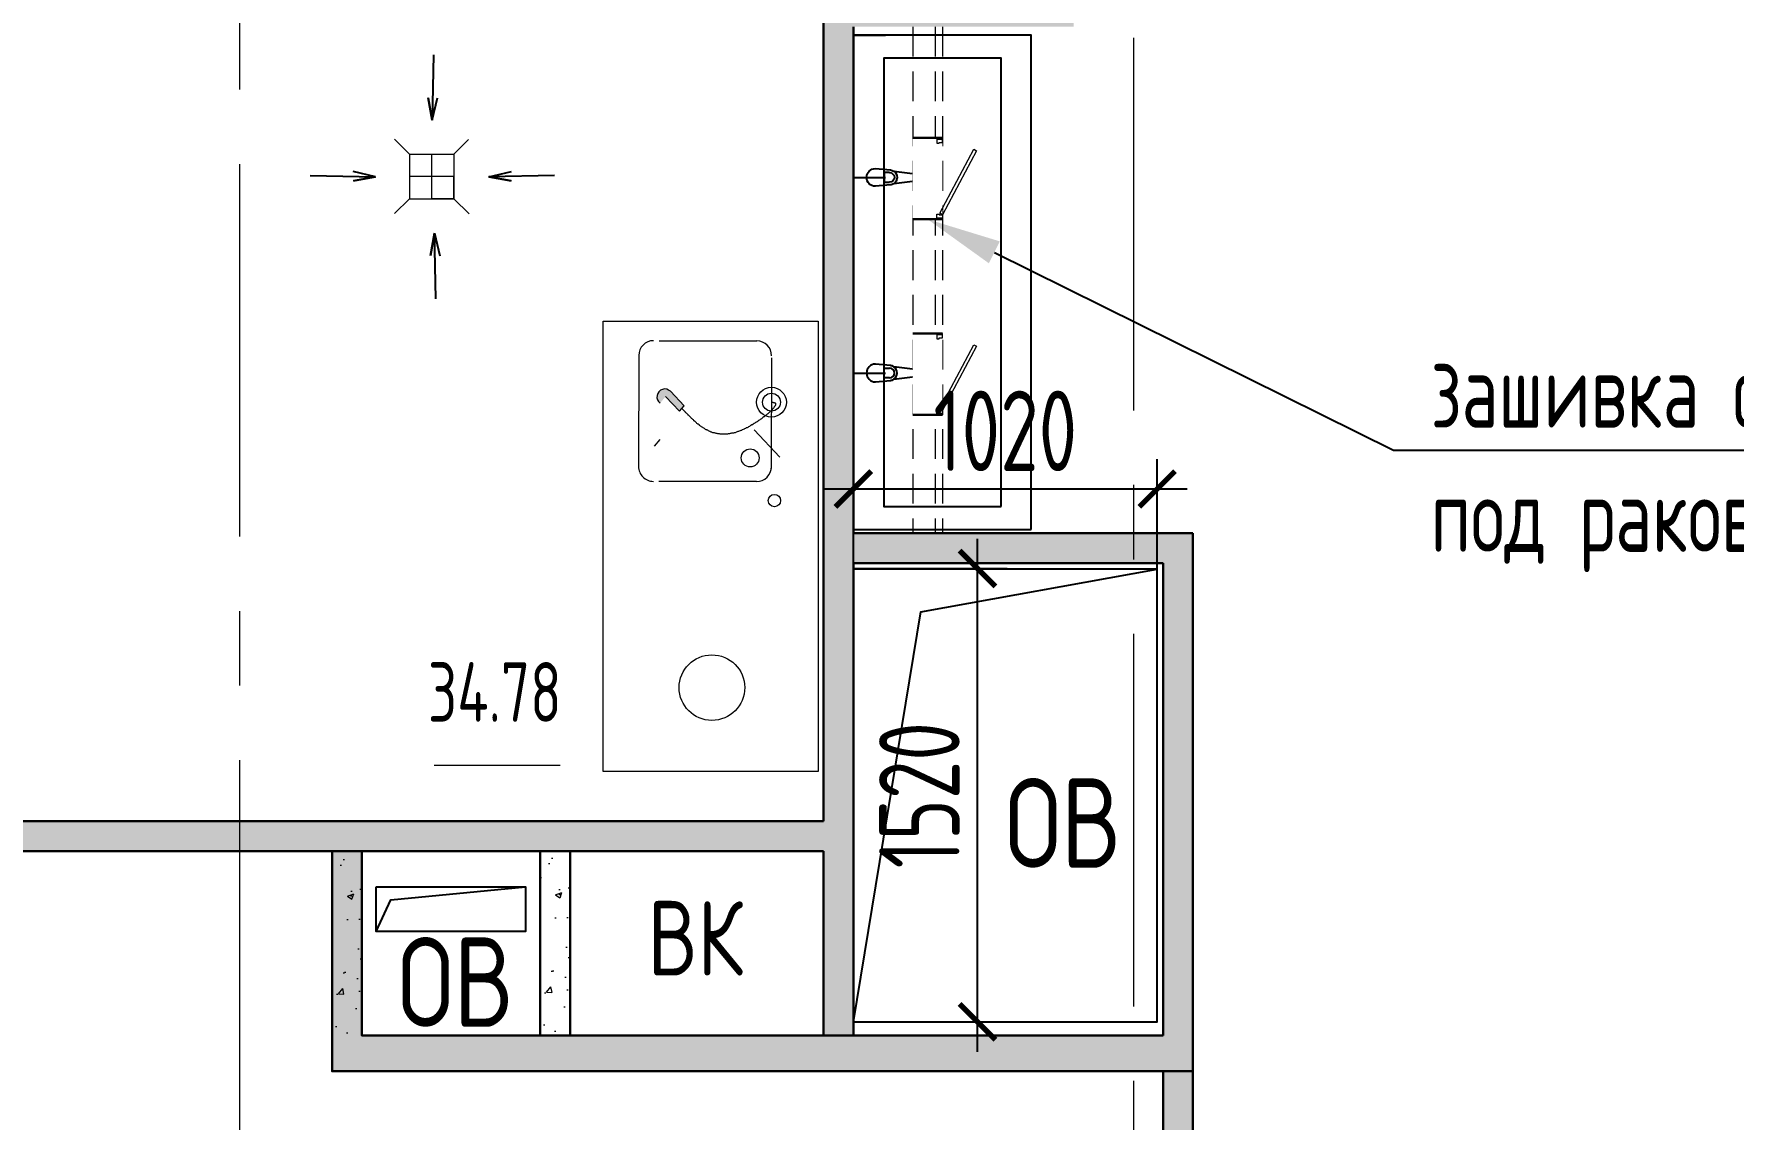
# Model space of a CAD drawing. Header units: millimetres. Extents: x -8689834 to 9420486, y 0 to 166066.
# Drawn here: x -203923 to -198222, y 108735 to 112377 of the extents above; entities that cross this region are included whole.
import ezdxf
from ezdxf import colors
from ezdxf.entities.mleader import LeaderData, LeaderLine
from ezdxf.enums import TextEntityAlignment as Align
from ezdxf.math import Vec2, Vec3

# ---------------------------------------------------------------- set-up
doc = ezdxf.new("R2010")
doc.units = ezdxf.units.MM
doc.header["$MEASUREMENT"] = 0
doc.set_wipeout_variables(frame=1)
doc.linetypes.add('ADSK_Штриховая_ш2 п1', pattern=[3, 2, -1])
doc.linetypes.add('CENTER', pattern=[2, 1.25, -0.25, 0.25, -0.25])
doc.layers.get('0').update_dxf_attribs({"color": 250, "lineweight": 9})
for name, color, linetype, lineweight in [('_АР ТЕКСТ', 250, 'Continuous', 25), ('АР_Выноски АПР', 7, 'Continuous', 5), ('АР_Двери', 175, 'Continuous', 18), ('АР_Маркер экспликации', 239, 'Continuous', 13), ('АР_Номер помещения', 1, 'Continuous', 25), ('АР_Оси', 195, 'Continuous', 9), ('АР_Отметки', 250, 'Continuous', 15), ('АР_Перегородки газоблок', 165, 'Continuous', 30), ('АР_Перегородки газоблок_Штрих', 165, 'Continuous', 5), ('АР_Помещения_площадь', 19, 'Continuous', 9), ('АР_тонкая линия', 250, 'Continuous', 0), ('ТХ_пищеблок', 30, 'Continuous', 20)]:
    doc.layers.add(name, color=color, linetype=linetype, lineweight=lineweight)
for name, color, linetype in [('АР_Отверстия', 251, 'Continuous'), ('М_проемы ОВ нч', 210, 'Continuous'), ('ТХ_ВК_оборуд.ТХ', 250, 'Continuous'), ('ТХ_ВК_трапы', 5, 'Continuous'), ('ТХ_сантехника', 253, 'Continuous')]:
    doc.layers.add(name, color=color, linetype=linetype)
doc.styles.add('ICOCPEUR', font='isocpeur.ttf')
doc.styles.add('ISOCPEUR', font='isocpeur.ttf', dxfattribs={"width": 0.7})
doc.dimstyles.new('R_100', dxfattribs={"dimtxt": 270, "dimasz": 120, "dimexe": 100, "dimexo": 0, "dimgap": 60, "dimtad": 1, "dimdec": 0, "dimrnd": 5, "dimzin": 0, "dimdsep": 46, "dimtxsty": 'ISOCPEUR', "dimblk": 'ARCHTICK', "dimcen": 0, "dimdle": 100, "dimclrd": 256, "dimclre": 256, "dimclrt": 256, "dimadec": 0, "dimazin": 0, "dimtfac": 2, "dimtdec": 0, "dimtofl": 0, "dimtmove": 1, "dimatfit": 3, "dimfxl": 1, "dimtvp": 3, "dimtolj": 1, "dimtzin": 0, "dimarcsym": 0})
pattern_1 = [(50, (0, 0), (215.17805, -18.82564), [22.5, -247.5]), (355, (0, 0), (-41.6254, 225.65764), [18, -198]), (100.45144, (17.93, -1.57), (173.55265, 206.832), [19.12206, -210.34263]), (46.1842, (0, 60), (320.1724, -49.65578), [33.75, -371.25]), (96.63564, (26.68, 55.86), (280.3986, 292.2356), [28.6831, -315.51413]), (351.18416, (0, 60), (280.3986, 292.2356), [27, -297]), (21, (30, 45), (179.07212, -120.78567), [22.5, -247.5]), (326, (30, 45), (72.9946, 217.54501), [18, -198]), (71.45144, (44.92, 34.93), (252.06671, 96.75935), [19.12206, -210.34263]), (37.5, (0, 0), (3.647957, 99.868156), [0, -195.6, 0, -201, 0, -198.75]), (7.5, (0, 0), (78.92086, 118.323514), [0, -114.6, 0, -191.1, 0, -75.75]), (327.5, (-66.9, 0), (160.14673, -6.766462), [0, -75, 0, -234, 0, -310.5]), (317.5, (-96.9, 0), (174.95585, 30.031495), [0, -97.5, 0, -155.4, 0, -220.5])]

# ---------------------------------------------------------------- blocks, each defined once
blk = doc.blocks.new('*U54')
at = {"layer": 'АР_Номер помещения', "color": 7}
blk.add_circle((-5271, -1713.5), 400, dxfattribs=at)
at = {"layer": 'АР_Помещения_площадь', "color": 7}
blk.add_line((-3059.4, -2969.3), (-3481.7, -2969.3), dxfattribs=at)
at = {"color": 7, "style": 'ISOCPEUR', "width": 0.7, "flags": 1}
blk.add_attdef('КАТЕГОРИЯ', (-499.2, -2092.2), '', height=250, dxfattribs=at)
at = {"layer": 'АР_Номер помещения', "color": 7, "style": 'ISOCPEUR', "width": 0.7}
blk.add_attdef('НОМЕР_ПОМЕЩЕНИЯ', text='', height=300, dxfattribs=at).set_placement((-5271, -1713.5), align=Align.MIDDLE_CENTER)
at = {"layer": 'АР_Помещения_площадь', "color": 7, "style": 'ISOCPEUR', "width": 0.7}
for tag, p in [('ИМЯ_ПОМЕЩЕНИЯ_001', (-194.1, 1250.5)), ('ИМЯ_ПОМЕЩЕНИЯ_002', (73.6, 1083.8))]:
    blk.add_attdef(tag, p, '', height=100, dxfattribs=at)
blk.add_attdef('ПЛОЩАДЬ_ПОМЕЩЕНИЯ', text='', height=200, dxfattribs=at).set_placement((-3054.5, -2722.8), align=Align.MIDDLE_RIGHT)
blk = doc.blocks.new('смеситель короткий')
for p, q in [((42, 21), (0, 25)), ((24.9, 13.6), (39.8, 13.6)), ((24.9, -13.6), (24.9, 13.6)), ((104.4, 11.1), (51.5, 17.7)), ((0, -25), (42, -21)), ((39.8, -13.6), (24.9, -13.6)), ((51.5, -17.7), (104.4, -11.1))]:
    blk.add_line(p, q)
for centre, major_axis, start_param, end_param in [((0, 0), (-17.7, 17.7), -0.785398, 2.356194), ((39.8, 0), (9.62, 9.62), 3.926991, 7.068583), ((40.1, 0), (-14.9, 14.9), -1.35736, -0.875625), ((40.1, 0), (14.9, 14.9), 4.498953, 6.496621), ((103, 0), (7.91, 7.91), 4.051589, 6.943986), ((40.1, 0), (14.9, 14.9), 4.017217, 4.498953)]:
    blk.add_ellipse(centre, major_axis=major_axis, ratio=1, start_param=start_param, end_param=end_param)
blk = doc.blocks.new('раковина')
at = {"layer": 'ТХ_сантехника'}
for p, q in [((968010.4, -23754), (968100, -23754)), ((968010.4, -24154), (968100, -24154)), ((968010.4, -24704), (968100, -24704))]:
    blk.add_line(p, q, dxfattribs=at)
for points in [[(968510.4, -25144), (968510.4, -23754), (968010.4, -23754), (968010.4, -25144)], [(968425.4, -25079), (968425.4, -23819), (968095.4, -23819), (968095.4, -25079)]]:
    blk.add_lwpolyline(points, close=True, dxfattribs=at)
at = {"layer": 'ТХ_сантехника', "ltscale": 100, "xscale": -1, "rotation": 180}
blk.add_blockref('смеситель короткий', (968072.1, -24154), dxfattribs=at)
at = {"layer": 'ТХ_сантехника'}
blk.add_blockref('смеситель короткий', (968072.1, -24704), dxfattribs=at)
blk = doc.blocks.new('_DotSmall')
at = {"color": 0, "linetype": 'ByBlock', "const_width": 0.5}
blk.add_lwpolyline([(-0.0625, 0, 1), (0.0625, 0, 1)], format="xyb", close=True, dxfattribs=at)
blk = doc.blocks.new('Трап ТХ')
at = {"layer": 'ТХ_ВК_трапы', "color": 5, "lineweight": 0}
for p, q in [((305243.2, -196674.3), (305292.9, -196724.5)), ((305491.2, -196675.5), (305442.2, -196724.5)), ((305292.9, -196724.5), (305292.9, -196874.5)), ((305292.9, -196724.5), (305442.2, -196724.5)), ((305367.6, -196874.5), (305367.6, -196724.5)), ((305442.2, -196724.5), (305442.2, -196874.5)), ((305442.2, -196799.5), (305292.9, -196799.5)), ((305442.2, -196874.5), (305442.2, -196799.5)), ((305243.2, -196924.3), (305292.9, -196874.5)), ((305292.9, -196874.5), (305442.2, -196874.5)), ((305442.2, -196874.5), (305367.6, -196874.5)), ((305493.2, -196925.5), (305442.2, -196874.5))]:
    blk.add_line(p, q, dxfattribs=at)
blk = doc.blocks.new('A$C985b353d')
at = {"layer": 'ТХ_ВК_трапы', "ltscale": 100}
for p, q in [((6.4, 408.7), (2.2, 189.2)), ((2.2, 189.2), (-11.2, 263.5)), ((-11.2, 263.5), (2.2, 189.2)), ((2.2, 189.2), (19.8, 264.3)), ((-407.4, 3.3), (-187.9, -0.9)), ((-187.9, -0.9), (-263, 16.7)), ((192.3, -0.9), (267.4, 16.7)), ((411.8, 3.3), (192.3, -0.9)), ((-187.9, -0.9), (-262.2, -14.3)), ((-262.2, -14.3), (-187.9, -0.9)), ((192.3, -0.9), (266.6, -14.3)), ((266.6, -14.3), (192.3, -0.9)), ((9.7, -190.8), (-3.8, -265.2)), ((-3.8, -265.2), (9.7, -190.8)), ((13.8, -410.3), (9.7, -190.8)), ((9.7, -190.8), (27.3, -265.9))]:
    blk.add_line(p, q, dxfattribs=at)
blk = doc.blocks.new('*U1081')
at = {"color": 7}
blk.add_wipeout([(-565, 60), (445, 60), (445, -310), (-565, -310)], dxfattribs=at)
for p, q in [((-530, 60), (-565, 60)), ((-550, 60), (-550, -10)), ((-550, -10), (-550, 60)), ((-510, 60), (-530, 60)), ((-510, 20), (-510, 60)), ((-500, 20), (-510, 20)), ((-500, -10), (-500, 20)), ((380, -10), (380, 20)), ((380, 20), (390, 20)), ((390, 20), (390, 60)), ((390, 60), (410, 60)), ((410, 60), (445, 60)), ((430, 60), (430, -10)), ((430, -10), (430, 60)), ((-565, -10), (-530, -10)), ((-530, -10), (-500, -10)), ((410, -10), (380, -10)), ((445, -10), (410, -10))]:
    blk.add_line(p, q)
at = {"lineweight": 30}
for p, q in [((-565, 60), (-565, -310)), ((445, 60), (445, -310))]:
    blk.add_line(p, q, dxfattribs=at)
blk.add_lwpolyline([(389, 60), (370, 25), (-424, 448), (-406, 483)], close=True)
blk = doc.blocks.new('*U1080')
at = {"color": 7}
blk.add_wipeout([(-565, 60), (445, 60), (445, -310), (-565, -310)], dxfattribs=at)
for p, q in [((-530, 60), (-565, 60)), ((-550, 60), (-550, -10)), ((-550, -10), (-550, 60)), ((-510, 60), (-530, 60)), ((-510, 20), (-510, 60)), ((-500, 20), (-510, 20)), ((-500, -10), (-500, 20)), ((380, -10), (380, 20)), ((380, 20), (390, 20)), ((390, 20), (390, 60)), ((390, 60), (410, 60)), ((410, 60), (445, 60)), ((430, 60), (430, -10)), ((430, -10), (430, 60)), ((-565, -10), (-530, -10)), ((-530, -10), (-500, -10)), ((410, -10), (380, -10)), ((445, -10), (410, -10))]:
    blk.add_line(p, q)
at = {"lineweight": 30}
for p, q in [((-565, 60), (-565, -310)), ((445, 60), (445, -310))]:
    blk.add_line(p, q, dxfattribs=at)
blk.add_lwpolyline([(389, 60), (370, 25), (-424, 448), (-406, 483)], close=True)
blk = doc.blocks.new('_ArchTick')
at = {"color": 0, "linetype": 'ByBlock', "const_width": 0.15}
blk.add_lwpolyline([(-0.5, -0.5), (0.5, 0.5)], dxfattribs=at)
blk = doc.blocks.new('*D1496')
at = {"layer": 'М_проемы ОВ нч', "linetype": 'ByBlock', "lineweight": -2, "transparency": 16777216}
for p, q in [((-201173.4, 110582.5), (-201173.4, 110949.6)), ((-200153.9, 110582.5), (-200153.9, 110949.6)), ((-201273.4, 110849.6), (-200053.9, 110849.6))]:
    blk.add_line(p, q, dxfattribs=at)
at = {"layer": 'М_проемы ОВ нч', "linetype": 'ByBlock', "lineweight": -2, "transparency": 16777216, "xscale": 120, "yscale": 120, "zscale": 120, "rotation": 180}
blk.add_blockref('_ArchTick', (-201173.4, 110849.6), dxfattribs=at)
at = {"layer": 'М_проемы ОВ нч', "linetype": 'ByBlock', "lineweight": -2, "transparency": 16777216, "xscale": 120, "yscale": 120, "zscale": 120}
blk.add_blockref('_ArchTick', (-200153.9, 110849.6), dxfattribs=at)
at = {"layer": 'М_проемы ОВ нч', "linetype": 'ByBlock', "transparency": 16777216, "insert": (-200663.7, 111044.6), "char_height": 270, "attachment_point": 5, "style": 'ISOCPEUR'}
blk.add_mtext('\\A1;1020', dxfattribs=at)
blk = doc.blocks.new('*D1497')
at = {"layer": 'М_проемы ОВ нч', "linetype": 'ByBlock', "lineweight": -2, "transparency": 16777216}
for p, q in [((-200757, 108961.2), (-200757, 110682.5)), ((-201173.4, 110582.5), (-200657, 110582.5)), ((-201173.4, 109061.2), (-200657, 109061.2))]:
    blk.add_line(p, q, dxfattribs=at)
at = {"layer": 'М_проемы ОВ нч', "linetype": 'ByBlock', "lineweight": -2, "transparency": 16777216, "xscale": 120, "yscale": 120, "zscale": 120}
for p, rotation in [((-200757, 110582.5), 90), ((-200757, 109061.2), 270)]:
    blk.add_blockref('_ArchTick', p, dxfattribs=dict(at, rotation=rotation))
at = {"layer": 'М_проемы ОВ нч', "linetype": 'ByBlock', "transparency": 16777216, "insert": (-200952, 109821.9), "char_height": 270, "attachment_point": 5, "rotation": 90, "style": 'ISOCPEUR'}
blk.add_mtext('\\A1;1520', dxfattribs=at)

msp = doc.modelspace()

# ---------------------------------------------------------------- hatches: boundary and pattern name
at = {"layer": 'АР_Перегородки газоблок_Штрих', "ltscale": 100}
h = msp.add_hatch(dxfattribs=at)
h.set_pattern_fill('AR-CONC', color=256, scale=30)
h.set_pattern_definition(pattern_1)
h.paths.add_polyline_path([(-201173.79, 118370.89), (-201173.6, 118400.65), (-200433.92, 118400.68), (-200433.92, 118520.68), (-201273.39, 118520.65), (-201273.39, 115964.62), (-201273.32, 115964.62), (-201273.39, 115627.62), (-201273.39, 115600.68), (-201173.79, 115600.68)])
h.paths.add_polyline_path([(-201173.79, 115600.68), (-201273.39, 115600.11), (-201273.39, 115007.17), (-201273.39, 112600.68), (-201173.39, 112600.68), (-201173.39, 112680.68), (-200433.92, 112680.68), (-200433.92, 112800.68), (-200573.79, 112800.68), (-200573.79, 112800.68), (-201173.79, 112800.68)])
h.paths.add_polyline_path([(-200433.92, 112520.65), (-201173.39, 112520.65), (-201173.39, 112600.68), (-201273.39, 112600.68), (-201273.39, 110702.54), (-201173.39, 110702.54), (-201173.39, 112400.65), (-200433.92, 112400.65), (-200433.92, 112400.65)])
h = msp.add_hatch(dxfattribs=at)
h.set_pattern_fill('AR-CONC', color=256, scale=30)
h.set_pattern_definition(pattern_1)
h.paths.add_polyline_path([(-210461.84, 109734.71), (-210361.84, 109634.71)], flags=17)
h.paths.add_polyline_path([(-201173.39, 109734.71), (-201293.39, 109734.71), (-210461.84, 109734.71), (-210361.84, 109634.71), (-202922.38, 109634.71), (-202922.38, 109061.23), (-202922.38, 108895.28), (-200133.92, 108895.28), (-200133.92, 106920.63), (-203133.86, 106920.63), (-203133.86, 104807.67), (-203241.85, 104807.72), (-203241.88, 104707.72), (-203033.92, 104707.67), (-203033.92, 106800.68), (-200033.92, 106800.68), (-200033.92, 110700.94), (-201173.39, 110702.54), (-201273.39, 110702.54), (-201273.39, 109734.71), (-201173.39, 109734.71), (-201173.39, 110062.09), (-201173.39, 110600.94), (-201171.31, 110600.94), (-200133.92, 110600.94), (-200133.92, 109015.28), (-201173.39, 109015.28)])
h.paths.add_polyline_path([(-201273.39, 109634.71), (-201273.39, 109014.71), (-202822.38, 109014.71), (-202822.38, 109634.71)], flags=16)
h.paths.add_polyline_path([(-202969.99, 109634.71), (-202849.5, 109634.71)], flags=17)
h = msp.add_hatch(dxfattribs=at)
h.set_pattern_fill('AR-CONC', color=256, scale=30)
h.set_pattern_definition([(50, (-698.25, -5.25), (215.17805, -18.82564), [22.5, -247.5]), (355, (-698.25, -5.25), (-41.6254, 225.65764), [18, -198]), (100.45144, (-680.32, -6.82), (173.55265, 206.832), [19.12206, -210.34263]), (46.1842, (-698.25, 54.75), (320.1724, -49.65578), [33.75, -371.25]), (96.63564, (-671.57, 50.6), (280.3986, 292.2356), [28.6831, -315.51413]), (351.18416, (-698.25, 54.75), (280.3986, 292.2356), [27, -297]), (21, (-668.25, 39.75), (179.07212, -120.78567), [22.5, -247.5]), (326, (-668.25, 39.75), (72.9946, 217.54501), [18, -198]), (71.45144, (-653.33, 29.69), (252.06671, 96.75935), [19.12206, -210.34263]), (37.5, (-698.25, -5.25), (3.647957, 99.868156), [0, -195.6, 0, -201, 0, -198.75]), (7.5, (-698.25, -5.25), (78.92086, 118.323514), [0, -114.6, 0, -191.1, 0, -75.75]), (327.5, (-765.15, -5.25), (160.14673, -6.766462), [0, -75, 0, -234, 0, -310.5]), (317.5, (-795.15, -5.25), (174.95585, 30.031495), [0, -97.5, 0, -155.4, 0, -220.5])])
h.paths.add_polyline_path([(-202822.38, 109634.71), (-202922.38, 109634.71), (-202922.38, 109010.03), (-202822.38, 109010.03)])
h = msp.add_hatch(dxfattribs=at)
h.set_pattern_fill('AR-CONC', color=256, scale=30)
h.set_pattern_definition(pattern_1)
h.paths.add_polyline_path([(-202124.13, 109634.71), (-202224.13, 109634.71), (-202224.13, 109015.28), (-202124.13, 109015.28)])
at = {"layer": 'ТХ_пищеблок', "linetype": 'Continuous', "lineweight": 0}
msp.add_hatch(color=256, dxfattribs=at).paths.add_polyline_path([(-201786.65, 111176.54, 1.1030831), (-201821.91, 111137.76), (-201803.34, 111160.09), (-201757.27, 111111.33), (-201741.38, 111128.61)])

# ---------------------------------------------------------------- linework, layer by layer
at = {"layer": 'АР_Оси', "linetype": 'CENTER', "ltscale": 1000}
for p, q in [((-203233.82, 135939.87), (-203233.82, 80207.53)), ((-200233.92, 134363.15), (-200233.92, 78630.8))]:
    msp.add_line(p, q, dxfattribs=at)
at = {"layer": 'АР_Перегородки газоблок', "ltscale": 100}
for p, q in [((-200133.92, 110600.94), (-201173.39, 110600.94)), ((-201173.39, 110600.94), (-201173.39, 109015.28)), ((-200133.92, 109015.28), (-200133.92, 110600.94)), ((-210361.84, 109634.71), (-201273.39, 109634.71))]:
    msp.add_line(p, q, dxfattribs=at)
for points in [[(-201273.39, 109734.71), (-201273.39, 115007.17)], [(-201173.39, 112400.65), (-201173.39, 110700.94)], [(-200033.92, 110700.99), (-200033.92, 106800.68), (-203033.92, 106800.68), (-203033.92, 104707.67)], [(-201173.39, 110700.94), (-200033.92, 110700.94)], [(-210461.84, 109734.71), (-201273.39, 109734.71)], [(-200033.92, 108895.28), (-202922.38, 108895.28), (-202922.38, 109634.71)], [(-200133.92, 109015.28), (-202822.38, 109015.28), (-202822.38, 109634.71)], [(-202224.13, 109014.71), (-202224.13, 109634.71)], [(-202124.13, 109015.28), (-202124.13, 109634.71)], [(-201273.39, 109015.28), (-201273.39, 109634.71)], [(-200133.92, 108895.28), (-200133.92, 106920.63), (-203133.86, 106920.63)]]:
    msp.add_lwpolyline(points, dxfattribs=at)
at = {"layer": 'АР_тонкая линия', "linetype": 'ADSK_Штриховая_ш2 п1', "ltscale": 50}
for points in [[(-200974.17, 112400.66), (-200974.12, 110702.26)], [(-200899.17, 112400.66), (-200899.12, 110702.19)], [(-200874.17, 112400.66), (-200874.12, 110702.15)]]:
    msp.add_lwpolyline(points, dxfattribs=at)
at = {"layer": 'М_проемы ОВ нч', "color": 1, "linetype": 'ByBlock'}
for points in [[(-201173.39, 109061.23), (-200153.92, 109061.23), (-200153.92, 110581.1), (-201173.39, 110581.1)], [(-202774.13, 109514.71), (-202274.13, 109514.71), (-202274.13, 109364.71), (-202774.13, 109364.71)]]:
    msp.add_lwpolyline(points, close=True, dxfattribs=at)
for points in [[(-201173.39, 109061.23), (-200946.85, 110437.34), (-200153.92, 110581.1)], [(-202774.13, 109364.71), (-202725.87, 109470.49), (-202274.13, 109514.71)]]:
    msp.add_lwpolyline(points, dxfattribs=at)
at = {"layer": 'ТХ_пищеблок', "linetype": 'Continuous', "lineweight": 0}
for p, q in [((-201825.35, 111347.26), (-201497.84, 111346.73)), ((-201893.65, 111297.37), (-201894.25, 110925.28)), ((-201448.34, 111290.26), (-201448.94, 110918.16)), ((-201741.38, 111128.61), (-201787.45, 111177.38)), ((-201757.27, 111111.33), (-201803.34, 111160.09)), ((-201757.27, 111111.33), (-201741.38, 111128.61)), ((-201840.37, 110993.29), (-201821.8, 111015.62)), ((-201420.1, 110956.63), (-201506.18, 111048.08)), ((-201498.6, 110874.64), (-201826.11, 110875.17))]:
    msp.add_line(p, q, dxfattribs=at)
at = {"layer": 'ТХ_пищеблок'}
msp.add_lwpolyline([(-202013.08, 109901.03), (-202013.08, 111413.03), (-201291.08, 111413.03), (-201291.08, 109901.03)], close=True, dxfattribs=at)
at = {"layer": 'ТХ_пищеблок', "linetype": 'Continuous', "lineweight": 0}
msp.add_lwpolyline([(-201448.17, 111141.26), (-201446.17, 111141.26), (-201445.17, 111141.26), (-201443.17, 111141.25), (-201442.17, 111140.25), (-201441.17, 111140.25), (-201439.17, 111140.25), (-201438.17, 111140.25), (-201438.17, 111139.25), (-201437.17, 111139.24), (-201436.17, 111138.24), (-201435.18, 111137.24), (-201435.18, 111136.24), (-201435.18, 111135.24), (-201435.18, 111134.24), (-201435.18, 111133.24), (-201435.18, 111132.24), (-201435.19, 111131.24), (-201436.19, 111130.24), (-201436.19, 111129.24), (-201437.19, 111127.24), (-201438.19, 111126.25), (-201439.2, 111125.25), (-201439.2, 111124.25), (-201440.2, 111122.25), (-201441.2, 111121.25), (-201443.2, 111120.25), (-201444.21, 111118.26), (-201445.21, 111117.26), (-201446.21, 111115.26), (-201448.21, 111114.26), (-201449.22, 111112.26), (-201451.22, 111111.27), (-201453.22, 111109.27), (-201454.22, 111107.27), (-201456.23, 111106.27), (-201458.23, 111104.28), (-201460.23, 111102.28), (-201462.23, 111101.28), (-201464.24, 111099.29), (-201466.24, 111097.29), (-201468.24, 111096.29), (-201470.25, 111094.3), (-201472.25, 111092.3), (-201474.25, 111091.3), (-201477.25, 111089.31), (-201479.26, 111087.31), (-201481.26, 111085.31), (-201484.26, 111084.32), (-201486.27, 111082.32), (-201488.27, 111080.33), (-201491.27, 111079.33), (-201493.27, 111077.33), (-201496.28, 111075.34), (-201498.28, 111073.34), (-201501.28, 111072.35), (-201504.28, 111070.35), (-201506.29, 111069.36), (-201509.29, 111067.36), (-201511.29, 111065.36), (-201514.29, 111064.37), (-201517.3, 111062.37), (-201519.3, 111061.38), (-201522.3, 111059.38), (-201525.3, 111058.39), (-201527.31, 111056.39), (-201530.31, 111055.39), (-201533.31, 111054.4), (-201535.31, 111052.4), (-201538.32, 111051.41), (-201540.32, 111050.41), (-201543.32, 111049.41), (-201546.32, 111048.42), (-201548.32, 111046.42), (-201551.32, 111045.43), (-201553.33, 111044.43), (-201556.33, 111043.44), (-201558.33, 111042.44), (-201561.33, 111042.44), (-201563.33, 111041.45), (-201566.33, 111040.45), (-201568.33, 111039.46), (-201570.34, 111038.46), (-201573.34, 111038.46), (-201575.34, 111037.47), (-201577.34, 111037.47), (-201580.34, 111036.47), (-201582.34, 111036.48), (-201584.34, 111035.48), (-201587.34, 111035.49), (-201589.34, 111034.49), (-201591.34, 111034.49), (-201593.34, 111034.5), (-201595.34, 111033.5), (-201598.34, 111033.5), (-201600.34, 111033.51), (-201602.34, 111033.51), (-201604.34, 111033.51), (-201606.34, 111033.52), (-201608.34, 111033.52), (-201610.34, 111033.52), (-201612.34, 111033.53), (-201614.34, 111033.53), (-201616.34, 111033.53), (-201618.34, 111033.54), (-201620.34, 111033.54), (-201622.34, 111034.54), (-201624.34, 111034.55), (-201626.34, 111034.55), (-201628.34, 111034.55), (-201630.34, 111035.56), (-201632.34, 111035.56), (-201634.34, 111035.56), (-201636.34, 111036.56), (-201637.34, 111036.57), (-201639.34, 111037.57), (-201641.34, 111037.57), (-201643.34, 111038.58), (-201645.34, 111038.58), (-201647.33, 111039.58), (-201648.33, 111040.58), (-201650.33, 111040.59), (-201652.33, 111041.59), (-201654.33, 111042.59), (-201655.33, 111042.6), (-201657.33, 111043.6), (-201659.33, 111044.6), (-201660.32, 111045.6), (-201662.32, 111046.61), (-201664.32, 111046.61), (-201665.32, 111047.61), (-201667.32, 111048.61), (-201669.32, 111049.62), (-201670.32, 111050.62), (-201672.32, 111051.62), (-201673.31, 111052.62), (-201675.31, 111053.63), (-201677.31, 111054.63), (-201678.31, 111055.63), (-201680.31, 111056.64), (-201681.31, 111057.64), (-201683.3, 111058.64), (-201684.3, 111059.64), (-201686.3, 111060.65), (-201687.3, 111061.65), (-201689.3, 111062.65), (-201690.29, 111064.65), (-201692.29, 111065.66), (-201693.29, 111066.66), (-201695.29, 111067.66), (-201696.29, 111068.66), (-201698.29, 111069.66), (-201699.28, 111071.67), (-201701.28, 111072.67), (-201702.28, 111073.67), (-201703.28, 111074.67), (-201705.27, 111076.68), (-201706.27, 111077.68), (-201708.27, 111078.68), (-201709.27, 111079.68), (-201710.27, 111081.68), (-201712.26, 111082.69), (-201713.26, 111083.69), (-201715.26, 111085.69), (-201716.26, 111086.69), (-201717.26, 111087.7), (-201719.25, 111089.7), (-201720.25, 111090.7), (-201721.25, 111091.7), (-201723.25, 111093.71), (-201724.25, 111094.71), (-201725.24, 111095.71), (-201727.24, 111097.71), (-201728.24, 111098.71), (-201729.24, 111099.71), (-201731.23, 111101.72), (-201732.23, 111102.72), (-201733.23, 111103.72), (-201735.23, 111105.72), (-201736.23, 111106.73), (-201737.22, 111107.73), (-201739.22, 111109.73), (-201740.22, 111110.73), (-201741.22, 111111.73), (-201743.21, 111113.74), (-201744.21, 111114.74), (-201745.21, 111115.74), (-201747.21, 111117.74), (-201748.21, 111118.75), (-201749.21, 111119.75)], dxfattribs=at)
for centre, radius in [((-201448.3, 111140.83), 50), ((-201448.3, 111140.83), 30), ((-201519.68, 110953.88), 30.07), ((-201438.57, 110810.59), 20.66)]:
    msp.add_circle(centre, radius, dxfattribs=at)
at = {"layer": 'ТХ_пищеблок'}
msp.add_circle((-201648.08, 110183.03), 110, dxfattribs=at)
at = {"layer": 'ТХ_пищеблок', "linetype": 'Continuous', "lineweight": 0}
for centre, radius, start, end in [((-201843.65, 111297.29), 50, 89.90748, 179.90748), ((-201497.92, 111296.73), 50, 359.9075, 89.90748), ((-201806.19, 111158.88), 26.33, 44.63282, 233.33665), ((-201844.25, 110925.2), 50, 179.90755, 269.90755), ((-201498.52, 110924.64), 50, 269.90755, 359.9075)]:
    msp.add_arc(centre, radius, start, end, dxfattribs=at)

# ---------------------------------------------------------------- block references
at = {"layer": 'АР_Маркер экспликации'}
ref = msp.add_blockref('*U54', (-199097.94, 112891.04), dxfattribs=at)
ref.add_attrib('НОМЕР_ПОМЕЩЕНИЯ', '152', dxfattribs={"layer": 'АР_Номер помещения', "color": 7, "height": 300, "style": 'ISOCPEUR', "width": 0.7}).set_placement((-204368.96, 111177.55), align=Align.MIDDLE_CENTER)
ref.add_attrib('ПЛОЩАДЬ_ПОМЕЩЕНИЯ', '34.78', dxfattribs={"layer": 'АР_Помещения_площадь', "color": 7, "height": 200, "style": 'ISOCPEUR', "width": 0.7}).set_placement((-202152.44, 110168.28), align=Align.MIDDLE_RIGHT)
at = {"layer": 'АР_тонкая линия', "ltscale": 500}
msp.add_blockref('A$C985b353d', (-202588.48, 111898.49), dxfattribs=at)
at = {"layer": 'ТХ_ВК_оборуд.ТХ'}
msp.add_blockref('Трап ТХ', (-507956.03, 308698.02), dxfattribs=at)
at = {"layer": 'ТХ_сантехника', "xscale": 1.193395715199417, "yscale": 1.193395715199417, "zscale": 1.193395715199417}
msp.add_blockref('раковина', (-1356392.56, 140720.52), dxfattribs=at)

# ---------------------------------------------------------------- texts
at = {"layer": 'АР_Отверстия', "ltscale": 100, "char_height": 300, "attachment_point": 5, "line_spacing_factor": 0.7, "style": 'ICOCPEUR'}
for insert in [(-200469.96, 109728.63), (-202508.48, 109194.84)]:
    msp.add_mtext('\\A1;{\\W0.8;ОВ}', dxfattribs=dict(at, insert=insert))
at = {"layer": 'АР_Отверстия', "color": 1, "ltscale": 100, "insert": (-201703.99, 109342.02), "char_height": 250, "attachment_point": 5, "line_spacing_factor": 0.7, "style": 'ICOCPEUR'}
msp.add_mtext('\\A1;{\\W0.8;ВК}', dxfattribs=at)

# ---------------------------------------------------------------- dimensions: what is measured, and where the dimension line sits
at = {"layer": 'М_проемы ОВ нч', "color": 1, "linetype": 'ByBlock'}
dim = msp.add_linear_dim(base=(-200757, 110582.54), p1=(-201173.39, 109061.23), p2=(-201173.39, 110582.54), angle=90, dimstyle='R_100', override={"dimpost": '\\X'}, dxfattribs=at)
dim.commit()
dim.dimension.update_dxf_attribs({"geometry": '*D1497', "text_midpoint": (-200952, 109821.88)})

# ---------------------------------------------------------------- leaders
at = {"layer": '_АР ТЕКСТ'}
ml = msp.add_multileader_mtext('Standard', dxfattribs=at)
ml.set_content('{\\W0.8;-2,550}', color=256, style='ISOCPEUR')
ml.set_leader_properties(color=256, linetype='Continuous', lineweight=-1)
ml.set_arrow_properties(name='DOTSMALL')
ml.build(insert=Vec2(0, 0))
ml.multileader.update_dxf_attribs({"has_text_frame": 1, "text_left_attachment_type": 4, "text_right_attachment_type": 4, "dogleg_length": 100, "arrow_head_size": 180})
ctx = ml.context
ctx.base_point, ctx.char_height, ctx.arrow_head_size, ctx.landing_gap_size, ctx.plane_origin = Vec3(-302775.82, 123943.26, -1.96), 250, 180, 50, Vec3(-302295.49, 121699.25, -1.96)
ctx.left_attachment, ctx.right_attachment = 4, 4
notes = []
notes.append((ctx, [(0, (0, 0, 0), (0, 0), (1, 0), 1, [])]))
ctx.mtext.insert, ctx.mtext.width, ctx.mtext.defined_height, ctx.mtext.line_spacing_style, ctx.mtext.flow_direction = Vec3(-302725.82, 124276.6, -1.96), 801.0864, 330.71, 2, 5
ml = msp.add_multileader_mtext('Standard', dxfattribs=at)
ml.set_content('{\\W0.8;-2,550}', color=256, style='ISOCPEUR')
ml.set_leader_properties(color=256, linetype='Continuous', lineweight=-1)
ml.set_arrow_properties(name='DOTSMALL')
ml.build(insert=Vec2(0, 0))
ml.multileader.update_dxf_attribs({"has_text_frame": 1, "text_left_attachment_type": 4, "text_right_attachment_type": 4, "dogleg_length": 100, "arrow_head_size": 180})
ctx = ml.context
ctx.base_point, ctx.char_height, ctx.arrow_head_size, ctx.landing_gap_size, ctx.plane_origin = Vec3(-314736.01, 120073.28, -1.96), 250, 180, 50, Vec3(-314255.68, 117829.26, -1.96)
ctx.left_attachment, ctx.right_attachment = 4, 4
notes.append((ctx, [(0, (0, 0, 0), (0, 0), (1, 0), 1, [])]))
ctx.mtext.insert, ctx.mtext.width, ctx.mtext.defined_height, ctx.mtext.line_spacing_style, ctx.mtext.flow_direction = Vec3(-314686.01, 120406.61, -1.96), 801.0864, 330.71, 2, 5
at = {"layer": 'АР_Выноски АПР'}
ml = msp.add_multileader_mtext('Standard', dxfattribs=at)
ml.set_content('зашивка сифонов \\Pпод раковинами', color=256, style='ISOCPEUR')
ml.set_leader_properties()
ml.build(insert=Vec2(0, 0))
ml.multileader.update_dxf_attribs({"text_left_attachment_type": 6, "text_right_attachment_type": 6, "dogleg_length": 100, "arrow_head_size": 250})
ctx = ml.context
ctx.base_point, ctx.char_height, ctx.arrow_head_size, ctx.landing_gap_size, ctx.plane_origin = Vec3(-199261.5, 110980.29), 250, 250, 25, Vec3(-194482.44, 122028.13)
ctx.left_attachment, ctx.right_attachment = 6, 6
notes.append((ctx, [(0, (1, 1, 0), (-199361.5, 110980.29), (1, 0), 100, [(2, [(-200924.38, 111754.84)], 0, [])])]))
ctx.mtext.insert, ctx.mtext.width, ctx.mtext.defined_height, ctx.mtext.flow_direction = Vec3(-199236.5, 111305.29), 4200.7654, 12.17, 5
ml = msp.add_multileader_mtext('Standard', dxfattribs=at)
ml.set_content('\\A1;Поддон в строительном \\Pисполнении ', color=256, style='ISOCPEUR')
ml.set_leader_properties()
ml.build(insert=Vec2(0, 0))
ml.multileader.update_dxf_attribs({"text_left_attachment_type": 6, "text_right_attachment_type": 6, "dogleg_length": 100, "arrow_head_size": 250})
ctx = ml.context
ctx.base_point, ctx.char_height, ctx.arrow_head_size, ctx.landing_gap_size, ctx.plane_origin = Vec3(-204350, 108350.5), 250, 250, 25, Vec3(-227070.27, 109283.84)
ctx.left_attachment, ctx.right_attachment = 6, 6
notes.append((ctx, [(1, (1, 1, 0), (-204384, 108350.5), (1, 0), 34, [(1, [(-204973.5, 109139)], 0, [])])]))
ctx.mtext.insert, ctx.mtext.width, ctx.mtext.defined_height, ctx.mtext.flow_direction = Vec3(-204325, 108650.5), 1595.8687, 3.979039320256561e-13, 5
at = {"layer": 'АР_Отметки'}
ml = msp.add_multileader_mtext('Standard', dxfattribs=at)
ml.set_content('{\\W0.8;-2,250}', color=256, style='ISOCPEUR')
ml.set_leader_properties(color=256, linetype='Continuous', lineweight=-1)
ml.set_arrow_properties(name='DOTSMALL')
ml.build(insert=Vec2(0, 0))
ml.multileader.update_dxf_attribs({"has_text_frame": 1, "text_left_attachment_type": 4, "text_right_attachment_type": 4, "dogleg_length": 100, "arrow_head_size": 180})
ctx = ml.context
ctx.base_point, ctx.char_height, ctx.arrow_head_size, ctx.landing_gap_size, ctx.plane_origin = Vec3(-297233.62, 128352.86), 250, 180, 50, Vec3(-296855.54, 126878.84)
ctx.left_attachment, ctx.right_attachment = 4, 4
notes.append((ctx, [(0, (0, 0, 0), (0, 0), (1, 0), 1, [])]))
ctx.mtext.insert, ctx.mtext.width, ctx.mtext.defined_height, ctx.mtext.line_spacing_style, ctx.mtext.flow_direction = Vec3(-297183.62, 128686.19), 769.989, 343.89, 2, 5
ml = msp.add_multileader_mtext('Standard', dxfattribs=at)
ml.set_content('0,000', color=256, style='ISOCPEUR')
ml.set_leader_properties(color=256, linetype='Continuous', lineweight=-1)
ml.set_arrow_properties(name='DOTSMALL')
ml.build(insert=Vec2(0, 0))
ml.multileader.update_dxf_attribs({"has_text_frame": 1, "text_left_attachment_type": 4, "text_right_attachment_type": 4, "dogleg_length": 100, "arrow_head_size": 180})
ctx = ml.context
ctx.base_point, ctx.char_height, ctx.arrow_head_size, ctx.landing_gap_size, ctx.plane_origin = Vec3(-202684.24, 121780.85, -0.16), 250, 180, 50, Vec3(-205755.32, 120191.3, -0.16)
ctx.left_attachment, ctx.right_attachment = 4, 4
notes.append((ctx, [(0, (0, 0, 0), (0, 0), (1, 0), 1, [])]))
ctx.mtext.insert, ctx.mtext.width, ctx.mtext.line_spacing_style, ctx.mtext.flow_direction = Vec3(-202634.24, 122114.19, -0.16), 852.697, 2, 5
ml = msp.add_multileader_mtext('Standard', dxfattribs=at)
ml.set_content('{\\W0.8;-2,250}', color=256, style='ISOCPEUR')
ml.set_leader_properties(color=256, linetype='Continuous', lineweight=-1)
ml.set_arrow_properties(name='DOTSMALL')
ml.build(insert=Vec2(0, 0))
ml.multileader.update_dxf_attribs({"has_text_frame": 1, "text_left_attachment_type": 4, "text_right_attachment_type": 4, "dogleg_length": 100, "arrow_head_size": 180})
ctx = ml.context
ctx.base_point, ctx.char_height, ctx.arrow_head_size, ctx.landing_gap_size, ctx.plane_origin = Vec3(-298305.8, 120267.04, 0), 250, 180, 50, Vec3(-302964.31, 116414.73, 0)
ctx.left_attachment, ctx.right_attachment = 4, 4
notes.append((ctx, [(0, (0, 0, 0), (0, 0), (1, 0), 1, [])]))
ctx.mtext.insert, ctx.mtext.width, ctx.mtext.defined_height, ctx.mtext.line_spacing_style, ctx.mtext.flow_direction = Vec3(-298255.8, 120600.38, 0), 769.989, 343.89, 2, 5
ml = msp.add_multileader_mtext('Standard', dxfattribs=at)
ml.set_content('{\\W0.8;-2,250}', color=256, style='ISOCPEUR')
ml.set_leader_properties(color=256, linetype='Continuous', lineweight=-1)
ml.set_arrow_properties(name='DOTSMALL')
ml.build(insert=Vec2(0, 0))
ml.multileader.update_dxf_attribs({"has_text_frame": 1, "text_left_attachment_type": 4, "text_right_attachment_type": 4, "dogleg_length": 100, "arrow_head_size": 180})
ctx = ml.context
ctx.base_point, ctx.char_height, ctx.arrow_head_size, ctx.landing_gap_size, ctx.plane_origin = Vec3(-336127.5, 116985.86, 0), 250, 180, 50, Vec3(-337173.96, 115928.76, 0)
ctx.left_attachment, ctx.right_attachment = 4, 4
notes.append((ctx, [(0, (0, 0, 0), (0, 0), (1, 0), 1, [])]))
ctx.mtext.insert, ctx.mtext.width, ctx.mtext.defined_height, ctx.mtext.line_spacing_style, ctx.mtext.flow_direction = Vec3(-336077.5, 117319.19, 0), 769.989, 343.89, 2, 5
ml = msp.add_multileader_mtext('Standard', dxfattribs=at)
ml.set_content('{\\W0.8;-2,650}', color=256, style='ISOCPEUR')
ml.set_leader_properties(color=256, linetype='Continuous', lineweight=-1)
ml.set_arrow_properties(name='DOTSMALL')
ml.build(insert=Vec2(0, 0))
ml.multileader.update_dxf_attribs({"has_text_frame": 1, "text_left_attachment_type": 4, "text_right_attachment_type": 4, "dogleg_length": 100, "arrow_head_size": 180})
ctx = ml.context
ctx.base_point, ctx.char_height, ctx.arrow_head_size, ctx.landing_gap_size, ctx.plane_origin = Vec3(-302139.5, 114233.67), 250, 180, 50, Vec3(-302336.26, 112502.85)
ctx.left_attachment, ctx.right_attachment = 4, 4
notes.append((ctx, [(0, (0, 0, 0), (0, 0), (1, 0), 1, [])]))
ctx.mtext.insert, ctx.mtext.width, ctx.mtext.defined_height, ctx.mtext.line_spacing_style, ctx.mtext.flow_direction = Vec3(-302089.5, 114567), 881.1858, 430.99, 2, 5
for ctx, leaders in notes:
    for number, flags, end, landing, length, lines in leaders:
        leader = LeaderData()
        leader.index, (leader.has_last_leader_line, leader.has_dogleg_vector, leader.attachment_direction) = number, flags
        leader.last_leader_point, leader.dogleg_vector, leader.dogleg_length = Vec3(end), Vec3(landing), length
        for number, points, colour, breaks in lines:
            line = LeaderLine()
            line.index, line.vertices, line.color, line.breaks = number, Vec3.list(points), colors.encode_raw_color(colour), breaks
            leader.lines.append(line)
        ctx.leaders.append(leader)

# ---------------------------------------------------------------- next in the draw order: block references
at = {"layer": 'АР_Двери', "xscale": 0.2701273999331003, "yscale": 0.2701273999331003, "zscale": 0.2701273999331003, "rotation": 270.0022807060942}
for name, p in [('*U1080', (-200890.6, 111875.02)), ('*U1081', (-200890.59, 111219))]:
    msp.add_blockref(name, p, dxfattribs=at)

# ---------------------------------------------------------------- next in the draw order: dimensions: what is measured, and where the dimension line sits
at = {"layer": 'М_проемы ОВ нч', "color": 1, "linetype": 'ByBlock'}
dim = msp.add_linear_dim(base=(-200153.92, 110849.65), p1=(-201173.39, 110582.54), p2=(-200153.92, 110582.54), dimstyle='R_100', override={"dimpost": '\\X'}, dxfattribs=at)
dim.commit()
dim.dimension.update_dxf_attribs({"geometry": '*D1496', "text_midpoint": (-200663.65, 111044.65)})

doc.saveas('drawing.dxf')
